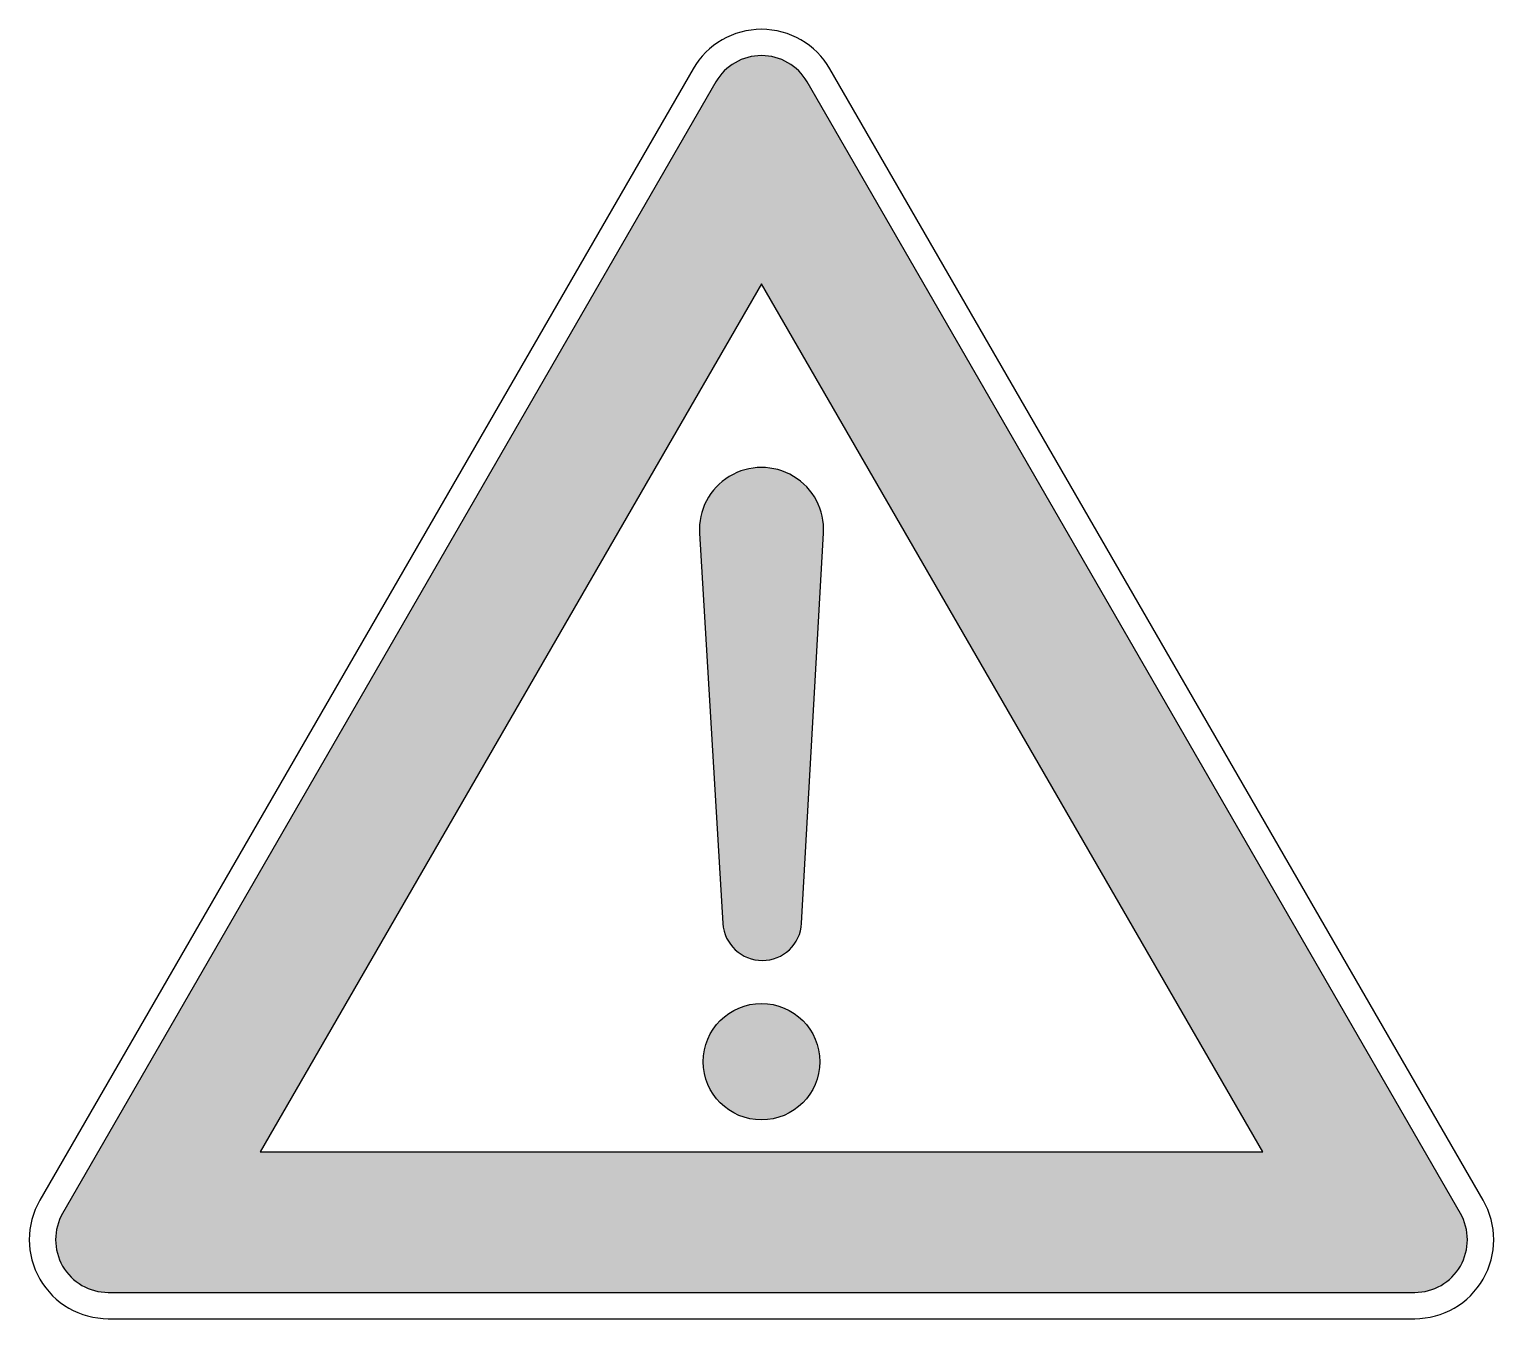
# Model space of a CAD drawing. Header units: millimetres. Extents: x -115 to 115, y -101 to 101.
import ezdxf

# ---------------------------------------------------------------- set-up
doc = ezdxf.new("R2010")
doc.units = ezdxf.units.MM

msp = doc.modelspace()

# ---------------------------------------------------------------- hatches: boundary and pattern name
h = msp.add_hatch(color=1)
h.paths.add_polyline_path([(0, 96.92, 0.267949), (-7.15, 92.79), (-77.78, -29.55), (-52.36, -29.55), (0, 61.14)])
h.paths.add_polyline_path([(7.15, 92.79, 0.267949), (0, 96.92), (0, 61.14), (52.36, -29.55), (77.78, -29.55)])
h.paths.add_polyline_path([(77.78, -29.55), (52.36, -29.55), (78.55, -74.9), (0, -74.9), (0, -96.92), (102.38, -96.92, 0.57735), (109.53, -84.53)])
h.paths.add_polyline_path([(0, -74.9), (-78.55, -74.9), (-52.36, -29.55), (-77.78, -29.55), (-109.53, -84.53, 0.57735), (-102.38, -96.92), (0, -96.92)])
h = msp.add_hatch(color=256)
h.paths.add_polyline_path([(0, 32.38, 0.43191), (-9.73, 22.05), (-6.63, -29.55), (0, -29.55)])
h.paths.add_polyline_path([(0, -29.55), (6.82, -29.55), (9.73, 22.09, 0.430781), (0, 32.38)])
h.paths.add_polyline_path([(0, -29.55), (-6.63, -29.55), (-6.05, -39.09, 0.391276), (0, -44.9)])
h.paths.add_polyline_path([(0, -44.9, 0.403323), (6.29, -39.06), (6.82, -29.55), (0, -29.55)])
h.paths.add_polyline_path([(0, -69.9, 0.414214), (9.13, -60.76, 0.414214), (0, -51.63)])
h.paths.add_polyline_path([(0, -51.63, 0.414214), (-9.13, -60.76, 0.414214), (0, -69.9)])

# ---------------------------------------------------------------- linework, layer by layer
for p, q in [((-9.73, 22.05), (-6.05, -39.09)), ((6.29, -39.06), (9.73, 22.09))]:
    msp.add_line(p, q)
for points in [[(-102.38, -101.04), (102.38, -101.04, 0.57735), (113.1, -82.47), (10.72, 94.85, 0.57735), (-10.72, 94.85), (-113.1, -82.47, 0.57735)], [(-102.38, -96.92), (102.38, -96.92, 0.57735), (109.53, -84.53), (7.15, 92.79, 0.57735), (-7.15, 92.79), (-109.53, -84.53, 0.57735)]]:
    msp.add_lwpolyline(points, format="xyb", close=True)
msp.add_lwpolyline([(-78.55, -74.9), (78.55, -74.9), (0, 61.14)], close=True)
msp.add_circle((0, -60.76), 9.13)
for centre, radius, start, end in [((0, 22.63), 9.74, 356.7782, 183.44), ((0.12, -38.72), 6.18, 183.44, 356.7782)]:
    msp.add_arc(centre, radius, start, end)

doc.saveas('drawing.dxf')
